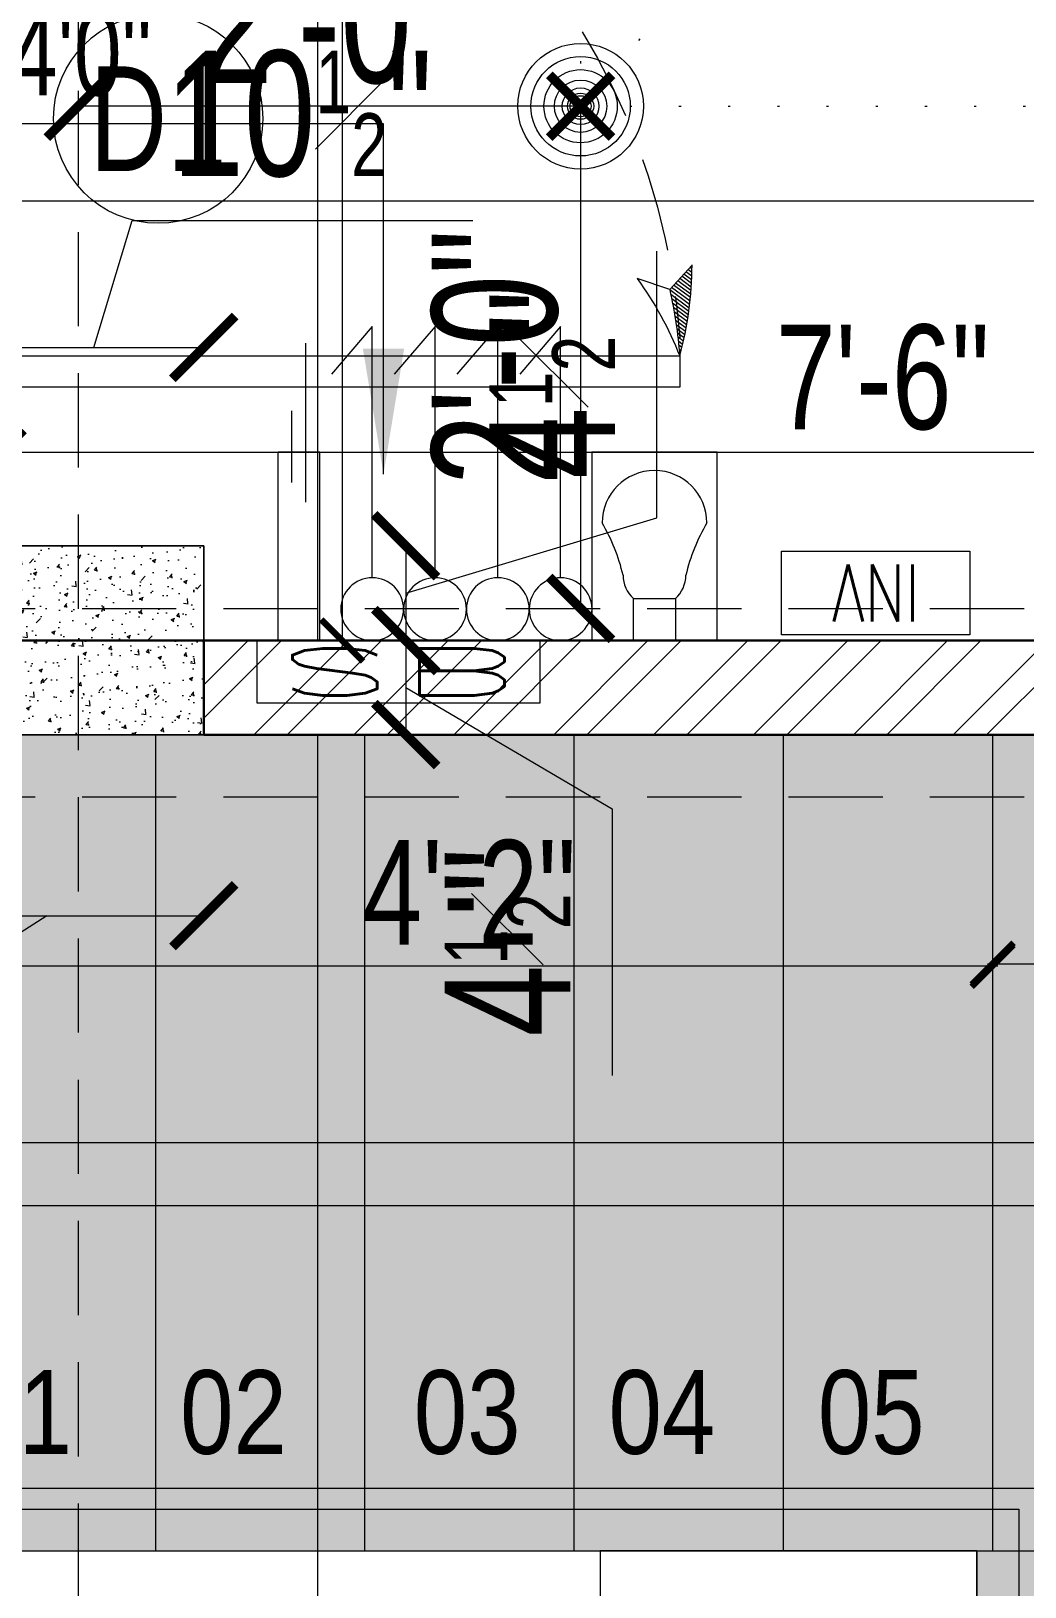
# Model space of a CAD drawing. Header units: inches. Extents: x 3365147 to 3374664, y 1380917 to 1384908.
# Drawn here: x 3370711.9 to 3370759.4, y 1383333.7 to 1383408 of the extents above; entities that cross this region are included whole.
import ezdxf
from ezdxf.enums import TextEntityAlignment as Align

# ---------------------------------------------------------------- set-up
doc = ezdxf.new("R2010")
doc.units = ezdxf.units.IN
doc.header["$LTSCALE"] = 18
doc.header["$MEASUREMENT"] = 0
doc.header["$PDSIZE"] = -1
for name, pattern in [('CENTER', [50.79999999999998, 31.75, -6.349999999999998, 6.349999999999998, -6.349999999999998]), ('CONTINOUS', [0]), ('DOT2', [0.125, 0, -0.125]), ('HIDDEN', [0.375, 0.25, -0.125])]:
    doc.linetypes.add(name, pattern=pattern)
for name, color, linetype, lineweight in [('CENTER LINE-COLUMN DIM_BC', 4, 'Continuous', 15), ('COLUMN-00 _BC', 1, 'Continuous', 20), ('COLUMN-00 CENTER LINE_BC', 5, 'Continuous', 30), ('COLUMN-00 HATCH_BC', 4, 'Continuous', 9), ('COUNTING TEXT_BC', 2, 'Continuous', 20), ('DIM-03_BC', 1, 'Continuous', 9), ('DIM-04_BC', 3, 'Continuous', 9), ('DOOR-00 SHUTTER_BC', 40, 'Continuous', 9), ('DOOR-00_BC', 30, 'Continuous', 18), ('DOORS_THIN-BC', 252, 'Continuous', 5), ('ELECTRICAL-CEILING-POINTS DIM_BC', 230, 'Continuous', 9), ('ELECTRICAL-CEILING-POINTS GRID_BC', 41, 'DOT2', 20), ('ELECTRICAL-CEILING-POINTS-00_BC', 230, 'Continuous', 20), ('ELECTRICAL-CEILING-POINTS-02_BC', 231, 'Continuous', 5), ('ELECTRICAL-ROOF BEAM LINE_BC', 1, 'HIDDEN', 15), ('ELECTRICAL-WALL-POINTS-00_BC', 20, 'Continuous', 20), ('ELECTRICAL-WALL-POINTS-01_BC', 136, 'Continuous', 9), ('ELECTRICAL-WALL-TEXT-01__BC', 4, 'Continuous', 9), ('ELECTRICAL-WALL-TEXT-01_ARROW_BC', 8, 'Continuous', 13), ('FIXTURES-00_BC', 200, 'Continuous', 13), ('GRID LINE-00_BC', 9, 'CENTER', 9), ('GRID LINE-TEXT_BC', 2, 'CONTINOUS', 15), ('INTERIOR-FLOORING GRANITE_BC', 183, 'Continuous', 5), ('INTERIOR-FLOORING TILE-00 (VT)_BC', 125, 'Continuous', 5), ('JOINERY TEXT BORDER_BC', 60, 'Continuous', 9), ('JOINERY TEXT_BC', 220, 'Continuous', 15), ('STAIR-00_BC', 170, 'Continuous', 20), ('STAIR-DIM_BC', 220, 'Continuous', 9), ('STAIR-WAY ARROW_BC', 4, 'Continuous', 13), ('STEPS-HANDRAIL-00_BC', 3, 'Continuous', 18), ('WALL-00_BC', 7, 'Continuous', 30), ('WALL-9 inch BRICK HATCH_BC', 22, 'Continuous', 0)]:
    doc.layers.add(name, color=color, linetype=linetype, lineweight=lineweight)
doc.styles.add('DIM_BC', font='swisscl.ttf')
doc.styles.add('ROMANS', font='romans.shx', dxfattribs={"width": 0.75})
doc.styles.add('WD Room text', font='swisscl.ttf')
doc.dimstyles.new('DIM_BC', dxfattribs={"dimtxt": 4, "dimasz": 2, "dimexe": 4.5, "dimexo": 0, "dimgap": 1, "dimtad": 1, "dimdec": 4, "dimzin": 3, "dimdsep": 46, "dimlunit": 4, "dimtxsty": 'DIM_BC', "dimblk": 'ARCHTICK', "dimcen": 0.0625, "dimdle": 0.25, "dimse1": 1, "dimse2": 1, "dimclrd": 7, "dimclre": 4, "dimclrt": 256, "dimadec": 0, "dimazin": 0, "dimtfac": 0.5, "dimtdec": 4, "dimtix": 1, "dimtofl": 0, "dimtmove": 2, "dimatfit": 2, "dimfxl": 0, "dimfrac": 1, "dimtolj": 1, "dimtzin": 1, "dimlwd": -1, "dimarcsym": 0})
doc.dimstyles.new('GRID_BC', dxfattribs={"dimtxt": 8, "dimasz": 3, "dimexe": 0, "dimexo": 0, "dimgap": 2, "dimtad": 1, "dimdec": 4, "dimzin": 12, "dimdsep": 46, "dimlunit": 4, "dimtxsty": 'DIM_BC', "dimblk": 'ARCHTICK', "dimcen": 0, "dimse1": 1, "dimse2": 1, "dimclrd": 8, "dimclre": 253, "dimclrt": 256, "dimadec": 0, "dimazin": 0, "dimtfac": 0.5, "dimtdec": 4, "dimtofl": 0, "dimtmove": 1, "dimatfit": 3, "dimldrblk": 'TI', "dimfxl": 0, "dimfrac": 1, "dimtolj": 1, "dimtzin": 12, "dimlwd": 0, "dimlwe": 0, "dimarcsym": 0})
doc.dimstyles.new("Working 10'", dxfattribs={"dimscale": 0.8, "dimtxt": 10, "dimasz": 4.5, "dimexe": 2.5, "dimexo": 3, "dimgap": 1.25, "dimtad": 1, "dimdec": 3, "dimzin": 3, "dimdsep": 46, "dimlunit": 4, "dimtxsty": 'WD Room text', "dimblk": 'ARCHTICK', "dimcen": 0, "dimclrd": 256, "dimclre": 1, "dimadec": 0, "dimazin": 0, "dimtfac": 0.6, "dimtdec": 3, "dimtix": 1, "dimtmove": 2, "dimatfit": 3, "dimfxl": 0, "dimfrac": 1, "dimtolj": 1, "dimtzin": 3, "dimlwd": -1, "dimlwe": -1, "dimarcsym": 0})

# ---------------------------------------------------------------- blocks, each defined once
blk = doc.blocks.new('ARROW_C')
at = {"layer": 'DOORS_THIN-BC'}
h = blk.add_hatch(dxfattribs=at)
h.set_pattern_fill('ANSI31', color=256, scale=1.439999999999995, angle=82.34337836753481, style=0)
h.set_pattern_definition([(127.3433783675347, (-488.6261728187226, 65.37046368602438), (-0.1431026031467135, -0.1091862856435467), [])])
edge = h.paths.add_edge_path()
edge.add_arc((5.804878283427684, -19.94409062200435), 20.77169619034866, 91.08324206293743, 106.2280361201848)
edge.add_arc((-1.466444343494003, -25.91922004105702), 25.9606707646258, 77.92495574760318, 86.7618009874663, ccw=False)
edge.add_line((3.964337424034851, -0.5329435133191823), (5.412189069791565, 0.8238933390265969))
blk.add_lwpolyline([(-9.095e-13, 4.26e-14, -0.0661779865403536), (5.412189069791565, 0.823893339026597), (3.964337424034851, -0.5329435133191823), (4.649810086945194, -2.463927325565364, 0.0635909475538442), (-9.095e-13, 4.26e-14)], format="xyb")
blk.add_arc((-1.46697212334652, -25.92314596823115), 25.96462023794869, 77.92562916814516, 86.76112756691943)
blk = doc.blocks.new('*U133')
for points in [[(2.000894688331753, -6.912160000000001e-10), (0, -6.912160000000001e-10), (0, 3.999999999308784), (1.600715750653761, 3.999999999308784), (3.100715750653761, 3.999999999308784), (3.100715750653767, 36.79856850007582), (1.600715750653767, 36.79856850007582), (1.600715750653761, 3.999999999308784), (1.600715750653761, 2.499999999308784), (2.000894688302649, 2.499999999308784)], [(34.39928425143535, 2.499999999308784), (34.39928425143535, 3.999999999308784), (36.00000000208911, 3.999999999308784), (36.00000000208911, -6.912160000000001e-10), (33.99910531375735, -6.912160000000001e-10), (33.99910531375735, 2.499999999308784)]]:
    blk.add_lwpolyline(points, close=True)
at = {"layer": 'DOOR-00 SHUTTER_BC', "linetype": 'HIDDEN'}
blk.add_arc((1.586818566069908, 4.072403413243643), 32.81254556727711, 359.8735723383919, 85.84165232859309, dxfattribs=at)
at = {"layer": 'DOOR-00 SHUTTER_BC', "lineweight": 13, "ltscale": 0.01, "xscale": 0.8000000000007759, "yscale": 0.8000000000007759, "zscale": 0.8000000000007759, "rotation": 359.0774398910439}
blk.add_blockref('ARROW_C', (3.100715750653767, 36.7985685000831), dxfattribs=at)
blk = doc.blocks.new('_ArchTick')
at = {"color": 0, "linetype": 'ByBlock', "const_width": 0.15}
blk.add_lwpolyline([(-0.5, -0.5), (0.5, 0.5)], dxfattribs=at)
blk = doc.blocks.new('*U456')
at = {"linetype": 'CENTER', "ltscale": 0.1}
blk.add_line((1.110223024625157e-16, 0), (10.51656835569302, 0), dxfattribs=at)
at = {"layer": 'GRID LINE-TEXT_BC', "style": 'DIM_BC'}
blk.add_attdef('AA', text='', height=0.2, dxfattribs=at).set_placement((-0.2141686873997627, 0), align=Align.MIDDLE_CENTER)
blk = doc.blocks.new('ARCHTICK')
at = {"color": 0, "const_width": 0.15}
blk.add_lwpolyline([(-0.5, -0.5), (0.5, 0.5)], dxfattribs=at)
blk = doc.blocks.new('*D587')
at = {"layer": 'CENTER LINE-COLUMN DIM_BC', "color": 8, "linetype": 'Continuous', "lineweight": 0, "transparency": 16777216}
for p, q in [((3370714.882721283, 1383392.870866002), (3370716.704543039, 1383398.943605189)), ((3370716.704543039, 1383398.943605189), (3370732.985014861, 1383398.943605189)), ((3370709.632717563, 1383392.870866002), (3370720.132725001, 1383392.870866002))]:
    blk.add_line(p, q, dxfattribs=at)
at = {"layer": 'Defpoints', "color": 0, "transparency": 16777216}
for p in [(3370720.132725001, 1383392.870866002), (3370709.632717563, 1383380.368545393), (3370720.132725001, 1383380.370111102)]:
    blk.add_point(p, dxfattribs=at)
at = {"layer": 'CENTER LINE-COLUMN DIM_BC', "color": 8, "lineweight": 0, "transparency": 16777216, "xscale": 3, "yscale": 3, "zscale": 3, "rotation": 180}
blk.add_blockref('ARCHTICK', (3370709.632717563, 1383392.870866002), dxfattribs=at)
at = {"layer": 'CENTER LINE-COLUMN DIM_BC', "color": 8, "lineweight": 0, "transparency": 16777216, "xscale": 3, "yscale": 3, "zscale": 3}
blk.add_blockref('ARCHTICK', (3370720.132725001, 1383392.870866002), dxfattribs=at)
at = {"layer": 'CENTER LINE-COLUMN DIM_BC', "transparency": 16777216, "insert": (3370724.844778949, 1383404.016344377), "char_height": 6, "attachment_point": 5, "style": 'DIM_BC'}
blk.add_mtext('\\A1;10{\\H0.5x;\\S1#2;}"', dxfattribs=at)
blk = doc.blocks.new('TI')
blk = doc.blocks.new('*D589')
at = {"layer": 'CENTER LINE-COLUMN DIM_BC', "color": 8, "linetype": 'Continuous', "lineweight": 0, "transparency": 16777216}
for p, q in [((3370712.633531643, 1383365.721606737), (3370701.563254472, 1383358.576128362)), ((3370705.132720148, 1383365.721606737), (3370720.134343138, 1383365.721606737)), ((3370701.563254472, 1383358.576128362), (3370684.902704013, 1383358.576128362))]:
    blk.add_line(p, q, dxfattribs=at)
at = {"layer": 'Defpoints', "color": 0, "transparency": 16777216}
for p in [(3370705.132720148, 1383374.369684124), (3370720.134343138, 1383374.369684124), (3370720.134343138, 1383365.721606737)]:
    blk.add_point(p, dxfattribs=at)
at = {"layer": 'CENTER LINE-COLUMN DIM_BC', "color": 8, "lineweight": 0, "transparency": 16777216, "xscale": 3, "yscale": 3, "zscale": 3, "rotation": 180}
blk.add_blockref('ARCHTICK', (3370705.132720148, 1383365.721606737), dxfattribs=at)
at = {"layer": 'CENTER LINE-COLUMN DIM_BC', "color": 8, "lineweight": 0, "transparency": 16777216, "xscale": 3, "yscale": 3, "zscale": 3}
blk.add_blockref('ARCHTICK', (3370720.134343138, 1383365.721606737), dxfattribs=at)
at = {"layer": 'CENTER LINE-COLUMN DIM_BC', "transparency": 16777216, "insert": (3370693.232979243, 1383363.648867549), "char_height": 6, "attachment_point": 5, "style": 'DIM_BC'}
blk.add_mtext('\\A1;1\'-3"', dxfattribs=at)
blk = doc.blocks.new('*D590')
at = {"layer": 'CENTER LINE-COLUMN DIM_BC', "color": 8, "linetype": 'Continuous', "lineweight": 0, "transparency": 16777216}
for p, q in [((3370729.77861049, 1383378.867409258), (3370729.77861049, 1383374.369684124)), ((3370729.77861049, 1383376.618546691), (3370739.635760361, 1383370.828650398)), ((3370739.635760361, 1383370.828650398), (3370739.635760361, 1383358.090773596))]:
    blk.add_line(p, q, dxfattribs=at)
at = {"layer": 'Defpoints', "color": 0, "transparency": 16777216}
for p in [(3370714.132809635, 1383378.867409258), (3370714.13329631, 1383374.369684124), (3370729.77861049, 1383374.369684124)]:
    blk.add_point(p, dxfattribs=at)
at = {"layer": 'CENTER LINE-COLUMN DIM_BC', "color": 8, "lineweight": 0, "transparency": 16777216, "xscale": 3, "yscale": 3, "zscale": 3}
for p, rotation in [((3370729.77861049, 1383378.867409258), 90), ((3370729.77861049, 1383374.369684124), 270)]:
    blk.add_blockref('ARCHTICK', p, dxfattribs=dict(at, rotation=rotation))
at = {"layer": 'CENTER LINE-COLUMN DIM_BC', "transparency": 16777216, "insert": (3370734.635760361, 1383364.459711996), "char_height": 6, "attachment_point": 5, "rotation": 90, "style": 'DIM_BC'}
blk.add_mtext('\\A1;4{\\H0.5x;\\S1#2;}"', dxfattribs=at)
blk = doc.blocks.new('*D693')
at = {"layer": 'CENTER LINE-COLUMN DIM_BC', "color": 8, "linetype": 'Continuous', "lineweight": 0, "transparency": 16777216}
for p, q in [((3370741.776987419, 1383384.733393667), (3370741.776987419, 1383397.471270469)), ((3370729.776987419, 1383381.133393667), (3370741.776987419, 1383384.733393667)), ((3370729.776987419, 1383383.397105793), (3370729.776987419, 1383378.86968154))]:
    blk.add_line(p, q, dxfattribs=at)
at = {"layer": 'Defpoints', "color": 0, "transparency": 16777216}
for p in [(3370714.131673243, 1383383.397105793), (3370714.132809635, 1383378.86968154), (3370729.776987419, 1383378.86968154)]:
    blk.add_point(p, dxfattribs=at)
at = {"layer": 'CENTER LINE-COLUMN DIM_BC', "color": 8, "lineweight": 0, "transparency": 16777216, "xscale": 3, "yscale": 3, "zscale": 3}
for p, rotation in [((3370729.776987419, 1383383.397105793), 90), ((3370729.776987419, 1383378.86968154), 270)]:
    blk.add_blockref('ARCHTICK', p, dxfattribs=dict(at, rotation=rotation))
at = {"layer": 'CENTER LINE-COLUMN DIM_BC', "transparency": 16777216, "insert": (3370736.776987419, 1383391.102332067), "char_height": 6, "attachment_point": 5, "rotation": 90, "style": 'DIM_BC'}
blk.add_mtext('\\A1;4{\\H0.5x;\\S1#2;}"', dxfattribs=at)
blk = doc.blocks.new('*U726')
at = {"layer": 'COLUMN-00 HATCH_BC'}
h = blk.add_hatch(dxfattribs=at)
h.set_pattern_fill('AR-CONC', color=256, scale=0.25)
h.set_pattern_definition([(49.99999999999999, (6.002669980547235, 0.0274268381181173), (1.793150456501884, -0.1568803374564878), [0.1875, -2.0625]), (355, (6.002669980547235, 0.0274268381181173), (-0.3468783340325, 1.88048033425003), [0.15, -1.65]), (100.45144446, (6.152099183047234, 0.01435347811811738), (1.44627211681778, 1.723599977421574), [0.15935048, -1.75285528]), (46.18420000000002, (6.002669980547235, 0.5274268381181173), (2.668103326678931, -0.4137982019826913), [0.2812499999999998, -3.093749999999998]), (96.63563548999993, (6.225011843047234, 0.4929435706181176), (2.336654864185571, 2.435296501936376), [0.239025855, -2.629284399999999]), (351.1841639899999, (6.002669980547235, 0.5274268381181173), (2.336654862636933, 2.435296500674975), [0.225, -2.4750000025]), (21, (6.252669980547235, 0.4024268381181173), (1.492267630296154, -1.006547226663347), [0.1875, -2.0625]), (326.0000000000001, (6.252669980547235, 0.4024268381181173), (0.6082883298039543, 1.812875112617133), [0.15, -1.65]), (71.45144474, (6.377025615547234, 0.3185479031181169), (2.100555941824928, 0.8063278820158846), [0.159350475, -1.75285528]), (37.50000000000001, (6.002669980547235, 0.0274268381181173), (0.03039963829322667, 0.8322346345782787), [0, -1.63, 0, -1.675, 0, -1.65625]), (7.499999999999999, (6.002669980547235, 0.0274268381181173), (0.6576738436053715, 0.9860292797059006), [0, -0.955, 0, -1.5925, 0, -0.63125]), (327.5, (5.445169980547234, 0.0274268381181173), (1.334556090431023, -0.0563871793359495), [0, -0.625, 0, -1.95, 0, -2.5875]), (317.5, (5.195169980547234, 0.0274268381181173), (1.457965423355966, 0.2502624558307941), [0, -0.8125, 0, -1.295, 0, -1.8375])])
h.paths.add_polyline_path([(-4.498376929312032, -4.499997415441612), (10.50266997737901, -4.499997415248799), (10.50104690985927, 4.52742425355973), (-4.499999996831778, 4.527424253366917)])
blk.add_lwpolyline([(-4.498376929312032, -4.499997415441612), (10.50266997737901, -4.499997415248799), (10.50104690985927, 4.52742425355973), (-4.499999996831778, 4.527424253366917)], close=True)
at = {"layer": 'COLUMN-00 CENTER LINE_BC'}
for p, q in [((0.001623070687966931, -7.499997415423422), (3.168222760905445e-09, 7.527424253385107)), ((-7.5, -1.818989403545856e-11), (13.50104690669104, 1.746229827404022e-10))]:
    blk.add_line(p, q, dxfattribs=at)
blk = doc.blocks.new('*D766')
at = {"layer": 'Defpoints', "color": 0, "transparency": 16777216}
for p in [(3370698.647410171, 1383335.369682903), (3370707.816937385, 1383335.369682903), (3370717.066937383, 1383251.805839721)]:
    blk.add_point(p, dxfattribs=at)
at = {"layer": 'STAIR-DIM_BC', "color": 7, "linetype": 'Continuous', "transparency": 16777216}
blk.add_line((3370698.647410171, 1383251.555839721), (3370698.647410171, 1383335.619682903), dxfattribs=at)
at = {"layer": 'STAIR-DIM_BC', "color": 7, "transparency": 16777216, "xscale": 2, "yscale": 2, "zscale": 2}
for p, rotation in [((3370698.647410171, 1383335.369682903), 90), ((3370698.647410171, 1383251.805839721), 270)]:
    blk.add_blockref('ARCHTICK', p, dxfattribs=dict(at, rotation=rotation))
at = {"layer": 'STAIR-DIM_BC', "transparency": 16777216, "insert": (3370695.086794181, 1383293.587761311), "char_height": 5, "attachment_point": 5, "rotation": 90, "style": 'DIM_BC'}
blk.add_mtext('\\A1;6\'-11{\\H0.5x;\\S1#2;}"', dxfattribs=at)
blk = doc.blocks.new('*D767')
at = {"layer": 'Defpoints', "color": 0, "transparency": 16777216}
for p in [(3370698.647410173, 1383374.369682903), (3370717.816937384, 1383374.369682903), (3370717.816937385, 1383335.369682903)]:
    blk.add_point(p, dxfattribs=at)
at = {"layer": 'STAIR-DIM_BC', "color": 7, "linetype": 'Continuous', "transparency": 16777216}
blk.add_line((3370698.647410173, 1383335.119682903), (3370698.647410173, 1383374.619682903), dxfattribs=at)
at = {"layer": 'STAIR-DIM_BC', "color": 7, "transparency": 16777216, "xscale": 2, "yscale": 2, "zscale": 2}
for p, rotation in [((3370698.647410173, 1383374.369682903), 90), ((3370698.647410173, 1383335.369682903), 270)]:
    blk.add_blockref('ARCHTICK', p, dxfattribs=dict(at, rotation=rotation))
at = {"layer": 'STAIR-DIM_BC', "transparency": 16777216, "insert": (3370695.086794183, 1383354.869682902), "char_height": 5, "attachment_point": 5, "rotation": 90, "style": 'DIM_BC'}
blk.add_mtext('\\A1;3\'-3"', dxfattribs=at)
blk = doc.blocks.new('*D768')
at = {"layer": 'Defpoints', "color": 0, "transparency": 16777216}
for p in [(3370707.816937383, 1383374.369684124), (3370757.816937382, 1383374.369682902), (3370757.816937382, 1383363.322846939)]:
    blk.add_point(p, dxfattribs=at)
at = {"layer": 'STAIR-DIM_BC', "color": 7, "linetype": 'Continuous', "transparency": 16777216}
blk.add_line((3370707.566937383, 1383363.322846939), (3370758.066937382, 1383363.322846939), dxfattribs=at)
at = {"layer": 'STAIR-DIM_BC', "color": 7, "transparency": 16777216, "xscale": 2, "yscale": 2, "zscale": 2, "rotation": 180}
blk.add_blockref('ARCHTICK', (3370707.816937383, 1383363.322846939), dxfattribs=at)
at = {"layer": 'STAIR-DIM_BC', "color": 7, "transparency": 16777216, "xscale": 2, "yscale": 2, "zscale": 2}
blk.add_blockref('ARCHTICK', (3370757.816937382, 1383363.322846939), dxfattribs=at)
at = {"layer": 'STAIR-DIM_BC', "transparency": 16777216, "insert": (3370732.816937382, 1383366.832676559), "char_height": 5, "attachment_point": 5, "style": 'DIM_BC'}
blk.add_mtext('\\A1;4\'-2"', dxfattribs=at)
blk = doc.blocks.new('*D769')
at = {"layer": 'Defpoints', "color": 0, "transparency": 16777216}
for p in [(3370757.816937382, 1383374.369682902), (3370796.06827361, 1383363.427481654), (3370796.06827361, 1383300.322894413)]:
    blk.add_point(p, dxfattribs=at)
at = {"layer": 'STAIR-DIM_BC', "color": 7, "linetype": 'Continuous', "transparency": 16777216}
blk.add_line((3370757.566937382, 1383363.427481654), (3370796.31827361, 1383363.427481654), dxfattribs=at)
at = {"layer": 'STAIR-DIM_BC', "color": 7, "transparency": 16777216, "xscale": 2, "yscale": 2, "zscale": 2, "rotation": 180}
blk.add_blockref('ARCHTICK', (3370757.816937382, 1383363.427481654), dxfattribs=at)
at = {"layer": 'STAIR-DIM_BC', "color": 7, "transparency": 16777216, "xscale": 2, "yscale": 2, "zscale": 2}
blk.add_blockref('ARCHTICK', (3370796.06827361, 1383363.427481654), dxfattribs=at)
at = {"layer": 'STAIR-DIM_BC', "transparency": 16777216, "insert": (3370776.942605496, 1383366.988097643), "char_height": 5, "attachment_point": 5, "style": 'DIM_BC'}
blk.add_mtext('\\A1;3\'-2{\\H0.5x;\\S1#2;}"', dxfattribs=at)
blk = doc.blocks.new('*D806')
at = {"layer": 'Defpoints', "color": 0, "transparency": 16777216}
for p in [(3370800.568273612, 1383387.869681962), (3370710.56780713, 1383383.397105793), (3370800.568273612, 1383378.869681322)]:
    blk.add_point(p, dxfattribs=at)
at = {"layer": 'DIM-04_BC', "color": 7, "linetype": 'Continuous', "transparency": 16777216}
blk.add_line((3370710.31780713, 1383387.869681962), (3370800.818273612, 1383387.869681962), dxfattribs=at)
at = {"layer": 'DIM-04_BC', "color": 7, "transparency": 16777216, "xscale": 2, "yscale": 2, "zscale": 2, "rotation": 180}
blk.add_blockref('ARCHTICK', (3370710.56780713, 1383387.869681962), dxfattribs=at)
at = {"layer": 'DIM-04_BC', "color": 7, "transparency": 16777216, "xscale": 2, "yscale": 2, "zscale": 2}
blk.add_blockref('ARCHTICK', (3370800.568273612, 1383387.869681962), dxfattribs=at)
at = {"layer": 'DIM-04_BC', "transparency": 16777216, "insert": (3370752.568040371, 1383391.430297952), "char_height": 5, "attachment_point": 5, "style": 'DIM_BC'}
blk.add_mtext('\\A1;7\'-6"', dxfattribs=at)
blk = doc.blocks.new('*U836')
at = {"layer": 'JOINERY TEXT BORDER_BC'}
blk.add_circle((0, 0), 5, dxfattribs=at)
at = {"style": 'WD Room text'}
blk.add_attdef('JOINERY_TEXT', text='', height=6, dxfattribs=at).set_placement((0, 0), align=Align.MIDDLE_CENTER)
blk = doc.blocks.new('*D861')
at = {"layer": 'Defpoints', "color": 0, "transparency": 16777216}
for p in [(3370733.569039668, 1383539.344473196), (3370726.73808478, 1383378.869683355), (3370733.569033628, 1383378.869683355)]:
    blk.add_point(p, dxfattribs=at)
at = {"layer": 'DIM-03_BC', "color": 7, "linetype": 'Continuous', "transparency": 16777216}
blk.add_line((3370726.73808478, 1383539.594473196), (3370726.73808478, 1383378.619683355), dxfattribs=at)
at = {"layer": 'DIM-03_BC', "color": 7, "transparency": 16777216, "xscale": 2, "yscale": 2, "zscale": 2}
for p, rotation in [((3370726.73808478, 1383539.344473196), 90), ((3370726.73808478, 1383378.869683355), 270)]:
    blk.add_blockref('ARCHTICK', p, dxfattribs=dict(at, rotation=rotation))
at = {"layer": 'DIM-03_BC', "transparency": 16777216, "insert": (3370723.17746879, 1383459.107078274), "char_height": 5, "attachment_point": 5, "rotation": 90, "style": 'DIM_BC'}
blk.add_mtext('\\A1;13\'-4{\\H0.5x;\\S1#2;}"', dxfattribs=at)
blk = doc.blocks.new('EC-CEILING LIGHT POINT_BC')
for radius in [3, 0.5]:
    blk.add_circle((0, 0), radius)
at = {"layer": 'ELECTRICAL-CEILING-POINTS-02_BC'}
for radius in [2.375, 1.75, 1.25, 0.875, 0.625]:
    blk.add_circle((0, 0), radius, dxfattribs=at)
blk = doc.blocks.new('*D1055')
at = {"layer": 'Defpoints', "color": 0, "transparency": 16777216}
for p in [(3370738.132720151, 1383404.397105793), (3370738.132720151, 1383380.397105793), (3370738.132720154, 1383380.397105793)]:
    blk.add_point(p, dxfattribs=at)
at = {"layer": 'ELECTRICAL-CEILING-POINTS DIM_BC', "color": 7, "transparency": 16777216}
blk.add_line((3370738.132720154, 1383404.647105793), (3370738.132720154, 1383380.147105793), dxfattribs=at)
at = {"layer": 'ELECTRICAL-CEILING-POINTS DIM_BC', "color": 7, "transparency": 16777216, "xscale": 3, "yscale": 3, "zscale": 3}
for p, rotation in [((3370738.132720154, 1383404.397105793), 90), ((3370738.132720154, 1383380.397105793), 270)]:
    blk.add_blockref('ARCHTICK', p, dxfattribs=dict(at, rotation=rotation))
at = {"layer": 'ELECTRICAL-CEILING-POINTS DIM_BC', "transparency": 16777216, "insert": (3370734.059980966, 1383392.397105792), "char_height": 6, "attachment_point": 5, "rotation": 90, "style": 'DIM_BC'}
blk.add_mtext('\\A1;2\'-0"', dxfattribs=at)
blk = doc.blocks.new('*D1054')
at = {"layer": 'Defpoints', "color": 0, "transparency": 16777216}
for p in [(3370714.132720144, 1383404.397105793), (3370714.132720144, 1383404.397105793), (3370738.132720144, 1383404.397105793)]:
    blk.add_point(p, dxfattribs=at)
at = {"layer": 'ELECTRICAL-CEILING-POINTS DIM_BC', "color": 7, "transparency": 16777216}
blk.add_line((3370738.382720144, 1383404.397105793), (3370713.882720144, 1383404.397105793), dxfattribs=at)
at = {"layer": 'ELECTRICAL-CEILING-POINTS DIM_BC', "color": 7, "transparency": 16777216, "xscale": 3, "yscale": 3, "zscale": 3, "rotation": 180}
blk.add_blockref('ARCHTICK', (3370714.132720144, 1383404.397105793), dxfattribs=at)
at = {"layer": 'ELECTRICAL-CEILING-POINTS DIM_BC', "color": 7, "transparency": 16777216, "xscale": 3, "yscale": 3, "zscale": 3}
blk.add_blockref('ARCHTICK', (3370738.132720144, 1383404.397105793), dxfattribs=at)
at = {"layer": 'ELECTRICAL-CEILING-POINTS DIM_BC', "transparency": 16777216, "insert": (3370726.132720144, 1383408.46984498), "char_height": 6, "attachment_point": 5, "style": 'DIM_BC'}
blk.add_mtext('\\A1;2\'-0"', dxfattribs=at)
blk = doc.blocks.new('EW-SWITCH BOX_BC')
blk.add_lwpolyline([(4.499999999985447, -0.9999999999931077), (-4.499999999985448, -0.999999999993106), (-4.500000000014551, 0.9999999999640057), (4.499999999985447, 0.9999999999931068)], close=True)
at = {"layer": 'ELECTRICAL-WALL-POINTS-01_BC', "insert": (0, 0), "char_height": 1.5, "attachment_point": 5, "style": 'ROMANS'}
blk.add_mtext('{\\Fromans|c0;\\W3;SB}', dxfattribs=at)
blk = doc.blocks.new('EW-ONE WAY SWITCH_BC')
at = {"ltscale": 20}
for p, q in [((0, 2.000014085308578), (0, 10.00007042653706)), ((8.572304848104729e-16, 10.00007042653706), (1.301817519006041, 8.481739932660373))]:
    blk.add_line(p, q, dxfattribs=at)
blk.add_circle((-1.836922467451013e-16, 1.000007042655018), 1.000007042653561, dxfattribs=at)
blk = doc.blocks.new('EW-FOOT LAMP_BC')
blk.add_line((0, 0.5), (0, -0.5))
blk.add_lwpolyline([(-4.5, -1.5), (0, -1.5), (0, 1.5), (-4.5, 1.5)], close=True)
at = {"layer": 'ELECTRICAL-WALL-POINTS-01_BC'}
for p, q in [((-1, -0.5), (-1, 0.5)), ((-1, 0.5), (0, 0.5)), ((0, -0.5), (-1, -0.5))]:
    blk.add_line(p, q, dxfattribs=at)
for centre, radius, start, end in [((-2.809016994375268, 0), 1.25, 90, 270), ((-0.500531007302925, 5.208714967477135), 4.582633712859546, 239.7518182111916, 256.6453628148341), ((-1.559016994375269, 0), 0.75, 41.81031489633988, 90.0000000066701), ((-1.559016994375269, 0), 0.75, 269.9999999799897, 318.1896851036602), ((-0.5005310072156135, -5.208714967418924), 4.582633712859546, 103.3546371869809, 120.2481817892284)]:
    blk.add_arc(centre, radius, start, end, dxfattribs=at)
blk = doc.blocks.new('EW-5 AMP SOCKET_BC')
for p, q in [((-1.000007042661309, 0), (-1.000007042661309, 9)), ((-1.000007042661309, 9), (1.000007042653561, 9)), ((1.000007042653561, 0), (1.000007042653561, 9)), ((-1.000007042661309, 0), (1.000007042653561, 0))]:
    blk.add_line(p, q)
at = {"layer": 'ELECTRICAL-WALL-POINTS-01_BC'}
for p, q in [((-0.3333356808896859, 6.608248551434372), (-0.3333356808896859, 14.21097466055653)), ((0.3333356808819374, 7.544261216680753), (0.3333356808819374, 10.97939169005258))]:
    blk.add_line(p, q, dxfattribs=at)
blk = doc.blocks.new('EW-INVERTER  PONIT_BC')
blk.add_lwpolyline([(4.499999999999998, -2), (-4.500000000029104, -2), (-4.500000000029104, 2), (4.499999999999998, 2)], close=True)
at = {"layer": 'ELECTRICAL-WALL-POINTS-01_BC', "insert": (0, 0), "char_height": 2.718120805372843, "attachment_point": 5, "style": 'ROMANS'}
blk.add_mtext('{\\Fromans|c0;INV }', dxfattribs=at)

msp = doc.modelspace()

# ---------------------------------------------------------------- hatches: boundary and pattern name
at = {"layer": 'INTERIOR-FLOORING GRANITE_BC', "ltscale": 0.1}
h = msp.add_hatch(dxfattribs=at)
h.set_pattern_fill('DOTS', color=256, scale=25)
h.set_pattern_definition([(0, (0, 0), (0.78125, 1.5625), [0, -1.5625])])
h.paths.add_polyline_path([(3370796.068273611, 1383212.965573085), (3370796.068278634, 1383374.369681489), (3370707.816937383, 1383374.369681488), (3370707.816937383, 1383335.369682902), (3370757.066937381, 1383335.369632652), (3370757.066937382, 1383251.805839721), (3370707.066937382, 1383251.805839721), (3370707.066931469, 1383217.467852375), (3370720.129758264, 1383217.467850126), (3370720.129758264, 1383212.969424306)])
at = {"layer": 'WALL-9 inch BRICK HATCH_BC', "transparency": 33554687}
h = msp.add_hatch(dxfattribs=at)
h.set_pattern_fill('ANSI32', color=256, scale=9)
h.set_pattern_definition([(45, (12, 0), (-2.386485386504598, 2.386485386504598), []), (45, (13.590990255, 0), (-2.386485386504598, 2.386485386504598), [])])
h.paths.add_polyline_path([(3370863.54612825, 1383313.998795183), (3370854.546128251, 1383313.998795183), (3370854.56827361, 1383295.80588861), (3370800.568273611, 1383295.80588861), (3370800.568273612, 1383378.869681322), (3370720.133939069, 1383378.867526408), (3370720.133939069, 1383374.367526408), (3370796.06827361, 1383374.369681489), (3370796.068273611, 1383212.969424383), (3370756.131094493, 1383212.967801316), (3370756.131094493, 1383208.467801316), (3370800.56827361, 1383208.46968582), (3370800.568273611, 1383291.305888609), (3370854.56827361, 1383291.305888609), (3370854.568273609, 1383261.036120075), (3370863.568273611, 1383261.036120075)])

# ---------------------------------------------------------------- linework, layer by layer
at = {"layer": 'ELECTRICAL-CEILING-POINTS GRID_BC'}
msp.add_line((3370818.568270059, 1383495.844473196), (3370738.132720149, 1383404.397105793), dxfattribs=at)
msp.add_lwpolyline([(3370818.568270059, 1383495.844473196), (3370738.132720148, 1383495.844473196), (3370738.132720148, 1383404.397105793), (3370818.568270059, 1383404.397105793)], close=True, dxfattribs=at)
at = {"layer": 'ELECTRICAL-ROOF BEAM LINE_BC'}
for p, q in [((3370714.132720148, 1383546.88450162), (3370714.132720149, 1383185.496897447)), ((3370572.568276192, 1383380.397105793), (3370863.568273606, 1383380.397105793)), ((3370572.568276192, 1383371.397105793), (3370863.568273607, 1383371.397105793))]:
    msp.add_line(p, q, dxfattribs=at)
at = {"layer": 'FIXTURES-00_BC', "transparency": 33554687}
msp.add_lwpolyline([(3370757.068273611, 1383335.369682902), (3370739.068273611, 1383335.369682902), (3370739.06827361, 1383251.805839721), (3370757.06827361, 1383251.805839721)], close=True, dxfattribs=at)
at = {"layer": 'INTERIOR-FLOORING GRANITE_BC', "ltscale": 0.1}
msp.add_lwpolyline([(3370796.068273611, 1383212.965573085), (3370796.068278634, 1383374.369681489), (3370707.816937383, 1383374.369681488), (3370707.816937383, 1383335.369682902), (3370757.066937381, 1383335.369632652), (3370757.066937382, 1383251.805839721), (3370707.066937382, 1383251.805839721), (3370707.066931469, 1383217.467852375), (3370720.129758264, 1383217.467850126), (3370720.129758264, 1383212.969424306), (3370796.068273611, 1383212.965573085)], dxfattribs=at)
at = {"layer": 'INTERIOR-FLOORING TILE-00 (VT)_BC'}
for p, q in [((3370725.568273613, 1383539.34470178), (3370725.568273613, 1383378.884324372)), ((3370581.56827361, 1383399.869681538), (3370854.568273347, 1383399.869681538)), ((3370725.568273613, 1383374.369681488), (3370725.568273613, 1383052.305888744)), ((3370611.568273609, 1383351.869681538), (3370796.068277933, 1383351.869681538))]:
    msp.add_line(p, q, dxfattribs=at)
msp.add_lwpolyline([(3370800.568392331, 1383208.469685825), (3370756.131094493, 1383208.467801316), (3370756.131322701, 1383212.967598487), (3370796.068273611, 1383212.965573085), (3370796.068278634, 1383374.369681489), (3370705.133298069, 1383374.369681488), (3370705.133296309, 1383374.369684124), (3370705.133296309, 1383383.397105793), (3370706.067786854, 1383383.397105793), (3370706.067799015, 1383389.369645389), (3370710.56780713, 1383389.369645389), (3370710.56780713, 1383383.397105793), (3370720.132720148, 1383383.397105793), (3370720.133531681, 1383378.883394958), (3370800.568273612, 1383378.897150373)], dxfattribs=at)
at = {"layer": 'STAIR-00_BC'}
for p, q in [((3370717.816937382, 1383374.369682902), (3370717.816937383, 1383335.369682902)), ((3370727.816937382, 1383374.369682902), (3370727.816937383, 1383335.369682902)), ((3370737.816937382, 1383374.369682902), (3370737.816937383, 1383335.369682902)), ((3370747.816937382, 1383374.369682902), (3370747.816937383, 1383335.369682902)), ((3370757.816937382, 1383374.369682902), (3370757.816937383, 1383335.369682902)), ((3370707.816937383, 1383335.369682902), (3370757.068273611, 1383335.369682902)), ((3370757.066937381, 1383335.369632652), (3370796.066937381, 1383335.369632652)), ((3370757.068273611, 1383335.369682902), (3370757.068273611, 1383312.867260007))]:
    msp.add_line(p, q, dxfattribs=at)
at = {"layer": 'STEPS-HANDRAIL-00_BC', "transparency": 33554687}
for p, q in [((3370705.816937384, 1383338.369682921), (3370760.066937382, 1383338.369682921)), ((3370705.816937384, 1383337.369682921), (3370759.066937382, 1383337.369682921)), ((3370759.066937382, 1383337.369682921), (3370759.066937381, 1383249.80583974))]:
    msp.add_line(p, q, dxfattribs=at)
at = {"layer": 'WALL-00_BC'}
for p, q in [((3370800.568273612, 1383378.869681322), (3370720.133534146, 1383378.869683851)), ((3370720.133534146, 1383378.869683851), (3370720.133534146, 1383374.369683851)), ((3370720.133534146, 1383374.369683851), (3370796.06827361, 1383374.369681489))]:
    msp.add_line(p, q, dxfattribs=at)

# ---------------------------------------------------------------- block references
at = {"layer": 'COLUMN-00 _BC', "transparency": 33554687}
msp.add_blockref('*U726', (3370709.631673238, 1383378.869681539), dxfattribs=at)
at = {"layer": 'DOOR-00_BC', "xscale": -1, "rotation": 270}
msp.add_blockref('*U133', (3370706.067799015, 1383389.369645389), dxfattribs=at)
at = {"layer": 'ELECTRICAL-CEILING-POINTS-00_BC', "transparency": 33554687, "rotation": 90.00000000000001}
msp.add_blockref('EC-CEILING LIGHT POINT_BC', (3370738.132720149, 1383404.397105793), dxfattribs=at)
at = {"layer": 'ELECTRICAL-WALL-POINTS-00_BC', "ltscale": 20, "transparency": 33554687, "yscale": 1.5, "zscale": 1.5}
for name, p, xscale in [('EW-ONE WAY SWITCH_BC', (3370728.178802075, 1383378.869683559), -1.5), ('EW-ONE WAY SWITCH_BC', (3370731.178823203, 1383378.869683559), -1.5), ('EW-ONE WAY SWITCH_BC', (3370734.178844331, 1383378.869683559), -1.5), ('EW-ONE WAY SWITCH_BC', (3370737.178865459, 1383378.869683559), -1.5), ('EW-SWITCH BOX_BC', (3370729.428844331, 1383377.369683559), 1.5)]:
    msp.add_blockref(name, p, dxfattribs=dict(at, xscale=xscale))
at = {"layer": 'ELECTRICAL-WALL-POINTS-00_BC', "ltscale": 20, "transparency": 33554687, "xscale": -1}
msp.add_blockref('EW-5 AMP SOCKET_BC', (3370724.678784469, 1383378.869683559), dxfattribs=at)
at = {"layer": 'ELECTRICAL-WALL-POINTS-00_BC', "transparency": 33554687, "xscale": 2, "yscale": 2, "zscale": 2, "rotation": 269.9999999999999}
msp.add_blockref('EW-FOOT LAMP_BC', (3370741.662701532, 1383378.869683559), dxfattribs=at)
at = {"layer": 'ELECTRICAL-WALL-POINTS-00_BC', "ltscale": 20, "transparency": 33554687, "rotation": 180}
msp.add_blockref('EW-INVERTER  PONIT_BC', (3370752.234412093, 1383381.142459112), dxfattribs=at)
at = {"layer": 'GRID LINE-00_BC', "xscale": 39.37007874015748, "yscale": 39.37007874015748, "zscale": 39.37007874015748}
msp.add_blockref('*U456', (3370477.759595073, 1383378.868058472), dxfattribs=at)
at = {"layer": 'JOINERY TEXT_BC'}
ref = msp.add_blockref('*U836', (3370717.951752849, 1383403.801732875), dxfattribs=at)
ref.add_attrib('JOINERY_TEXT', 'D1', dxfattribs={"layer": '0', "height": 5, "style": 'WD Room text'}).set_placement((3370717.951752849, 1383403.801732875), align=Align.MIDDLE_CENTER)

# ---------------------------------------------------------------- texts
at = {"layer": 'COUNTING TEXT_BC', "char_height": 4, "attachment_point": 3, "style": 'DIM_BC'}
for s, insert in [('{\\fArial Narrow|b0|i0|c0|p34;01}', (3370713.843153966, 1383344.006750651)), ('{\\fArial Narrow|b0|i0|c0|p34;02}', (3370724.098037497, 1383344.006750651)), ('{\\fArial Narrow|b0|i0|c0|p34;03}', (3370735.261289798, 1383344.006750651)), ('{\\fArial Narrow|b0|i0|c0|p34;04}', (3370744.566502323, 1383344.006750651)), ('{\\fArial Narrow|b0|i0|c0|p34;05}', (3370754.566502323, 1383344.006750651))]:
    msp.add_mtext(s, dxfattribs=dict(at, insert=insert))
at = {"layer": 'ELECTRICAL-WALL-TEXT-01__BC', "transparency": 33554687, "insert": (3370685.511619664, 1383403.552501735), "char_height": 4, "attachment_point": 4, "style": 'DIM_BC'}
msp.add_mtext('BED ROOM SWITCH \\PCONTROL@ 4\'0" \\PBOTTOM  \\P ', dxfattribs=at)

# ---------------------------------------------------------------- dimensions: what is measured, and where the dimension line sits
at = {"layer": 'CENTER LINE-COLUMN DIM_BC'}
dim = msp.add_linear_dim(base=(3370720.132725001, 1383392.870866002), p1=(3370709.632717563, 1383380.368545393), p2=(3370720.132725001, 1383380.370111102), dimstyle='GRID_BC', override={"dimtxt": 6}, dxfattribs=at)
dim.commit()
dim.dimension.update_dxf_attribs({"geometry": '*D587', "text_midpoint": (3370718.704543039, 1383404.016344377)})
dim = msp.add_linear_dim(base=(3370729.776987419, 1383378.86968154), p1=(3370714.131673241, 1383383.397105793), p2=(3370714.132809633, 1383378.869681539), angle=90, dimstyle='GRID_BC', override={"dimtxt": 6}, dxfattribs=at)
dim.commit()
dim.dimension.update_dxf_attribs({"geometry": '*D693', "text_midpoint": (3370736.776987419, 1383386.733393666)})
dim = msp.add_linear_dim(base=(3370729.77861049, 1383374.369684124), p1=(3370714.132809633, 1383378.867409258), p2=(3370714.133296309, 1383374.369684124), angle=90, dimstyle='GRID_BC', override={"dimtxt": 6}, dxfattribs=at)
dim.commit()
dim.dimension.update_dxf_attribs({"geometry": '*D590', "text_midpoint": (3370739.635760361, 1383368.828650397), "dimtype": 160})
dim = msp.add_linear_dim(base=(3370720.134343138, 1383365.721606737), p1=(3370705.132720148, 1383374.369684124), p2=(3370720.134343138, 1383374.369684124), dimstyle='GRID_BC', override={"dimtxt": 6}, dxfattribs=at)
dim.commit()
dim.dimension.update_dxf_attribs({"geometry": '*D589', "text_midpoint": (3370699.563254472, 1383358.576128362), "dimtype": 160})
at = {"layer": 'DIM-03_BC', "transparency": 33554687}
dim = msp.add_linear_dim(base=(3370726.73808478, 1383378.869683355), p1=(3370733.569039666, 1383539.344473196), p2=(3370733.569033626, 1383378.869683355), angle=90, dimstyle='DIM_BC', override={"dimtxt": 5, "dimdec": 1, "dimpost": '\\X', "dimfxl": 0.1, "dimfxlon": 1, "dimarcsym": 1}, dxfattribs=at)
dim.commit()
dim.dimension.update_dxf_attribs({"geometry": '*D861', "text_midpoint": (3370723.17746879, 1383459.107078274)})
at = {"layer": 'DIM-04_BC'}
dim = msp.add_linear_dim(base=(3370800.568273612, 1383387.869681962), p1=(3370710.56780713, 1383383.397105793), p2=(3370800.568273612, 1383378.869681322), dimstyle='DIM_BC', override={"dimtxt": 5, "dimdec": 1, "dimpost": '\\X', "dimfxl": 0.1, "dimfxlon": 1, "dimarcsym": 1}, dxfattribs=at)
dim.commit()
dim.dimension.update_dxf_attribs({"geometry": '*D806', "text_midpoint": (3370752.568040371, 1383391.430297952), "dimtype": 160})
at = {"layer": 'ELECTRICAL-CEILING-POINTS DIM_BC', "transparency": 33554687}
for base, p1, p2, angle, picture, middle in [((3370714.132720144, 1383404.397105793), (3370738.132720144, 1383404.397105793), (3370714.132720144, 1383404.397105793), 180, '*D1054', (3370726.132720144, 1383408.46984498)), ((3370738.132720154, 1383380.397105793), (3370738.132720149, 1383404.397105793), (3370738.132720149, 1383380.397105793), 90, '*D1055', (3370734.059980966, 1383392.397105792))]:
    dim = msp.add_linear_dim(base=base, p1=p1, p2=p2, angle=angle, dimstyle='DIM_BC', override={"dimtxt": 6, "dimasz": 3, "dimpost": '\\X', "dimfxl": 3, "dimfxlon": 1, "dimarcsym": 1}, dxfattribs=at)
    dim.commit()
    dim.dimension.update_dxf_attribs({"geometry": picture, "text_midpoint": middle})
at = {"layer": 'STAIR-DIM_BC', "transparency": 33554687}
for base, p1, p2, picture, middle in [((3370698.647410173, 1383374.369682903), (3370717.816937383, 1383335.369682902), (3370717.816937382, 1383374.369682902), '*D767', (3370695.086794183, 1383354.869682902)), ((3370698.647410171, 1383335.369682903), (3370717.066937381, 1383251.805839721), (3370707.816937383, 1383335.369682902), '*D766', (3370695.086794181, 1383293.587761311))]:
    dim = msp.add_linear_dim(base=base, p1=p1, p2=p2, angle=90, dimstyle='DIM_BC', override={"dimtxt": 5, "dimdec": 1, "dimpost": '\\X', "dimfxl": 0.1, "dimfxlon": 1, "dimarcsym": 1}, dxfattribs=at)
    dim.commit()
    dim.dimension.update_dxf_attribs({"geometry": picture, "text_midpoint": middle})
for base, p1, p2, picture, middle in [((3370757.816937382, 1383363.322846939), (3370707.816937383, 1383374.369684124), (3370757.816937382, 1383374.369682902), '*D768', (3370732.816937382, 1383366.832676559)), ((3370796.06827361, 1383363.427481654), (3370757.816937382, 1383374.369682902), (3370796.06827361, 1383300.322894413), '*D769', (3370776.942605496, 1383366.988097643))]:
    dim = msp.add_linear_dim(base=base, p1=p1, p2=p2, dimstyle='DIM_BC', override={"dimtxt": 5, "dimdec": 1, "dimpost": '\\X', "dimfxl": 0.1, "dimfxlon": 1, "dimarcsym": 1}, dxfattribs=at)
    dim.commit()
    dim.dimension.update_dxf_attribs({"geometry": picture, "text_midpoint": middle})

# ---------------------------------------------------------------- leaders
at = {"layer": 'ELECTRICAL-WALL-TEXT-01_ARROW_BC', "transparency": 33554687}
msp.add_leader([(3370728.71831162, 1383386.820715901), (3370728.71831162, 1383403.552501735), (3370685.511619664, 1383403.552501735)], dimstyle='DIM_BC', override={"dimasz": 6, "dimgap": 0.5, "dimtad": 0, "dimclrd": 256, "dimfxl": 0, "dimfxlon": 1, "dimarcsym": 1}, dxfattribs=at)
at = {"layer": 'STAIR-WAY ARROW_BC'}
msp.add_leader([(3370776.566937381, 1383285.369682902), (3370776.566937381, 1383354.869682902), (3370705.816937382, 1383354.869682902)], dimstyle="Working 10'", override={"dimasz": 12, "dimtad": 0, "dimldrblk": 'Open90', "dimfxl": 0}, dxfattribs=at)

doc.saveas('drawing.dxf')
